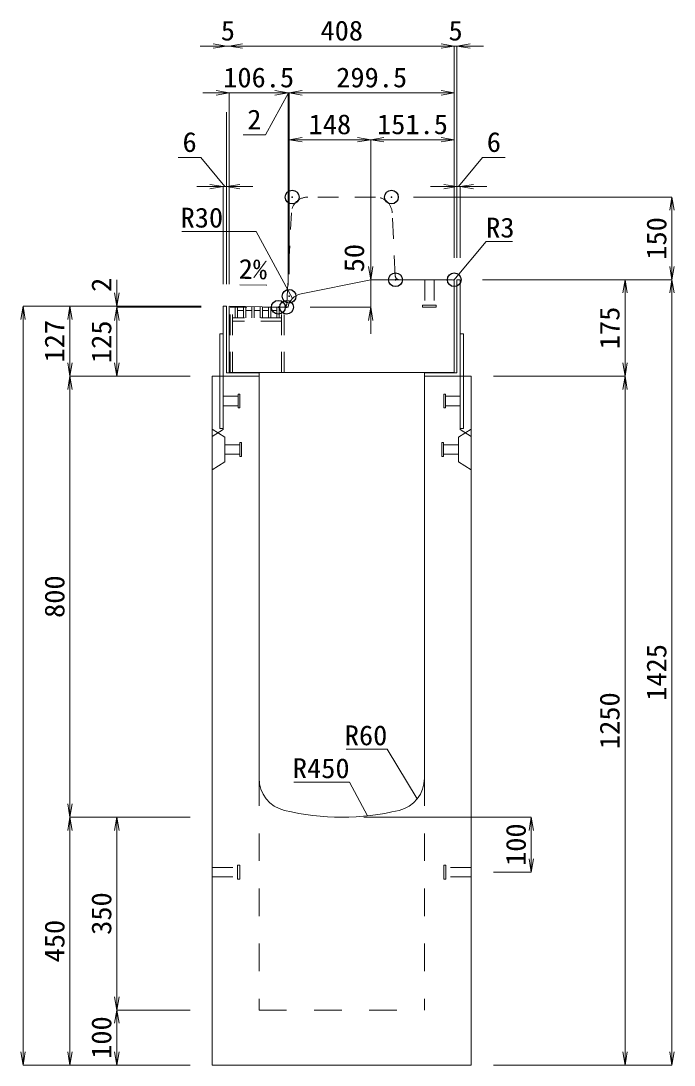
# Model space of a CAD drawing. Units: millimetres at full size. Extents: x -1809 to 57027, y -20349 to 17321.
# Drawn here: x 19818 to 21003, y -8896 to -7001 of the extents above; entities that cross this region are included whole.
import ezdxf
from ezdxf.enums import TextEntityAlignment as Align

# ---------------------------------------------------------------- set-up
doc = ezdxf.new("R2010")
doc.units = ezdxf.units.MM
doc.header["$LTSCALE"] = 50
doc.header["$PDMODE"] = 32
doc.header["$PDSIZE"] = 25
doc.linetypes.add('USER1', pattern=[2, 1, -1])
doc.linetypes.add('USER2', pattern=[1.35, 0.75, -0.6])
for name, color, linetype, lineweight in [('インサート', 3, 'USER2', 9), ('グレーチング', 7, 'USER2', 5), ('受枠', 3, 'Continuous', 5), ('寸法線', 7, 'Continuous', 13), ('引出線', 4, 'Continuous', 13), ('本体', 2, 'Continuous', 13)]:
    doc.layers.add(name, color=color, linetype=linetype, lineweight=lineweight)
doc.layers.add('作業エリア', color=11, linetype='Continuous')
doc.styles.add('ＭＳ 明朝', font='')
doc.styles.get('ＭＳ 明朝').set_extended_font_data('MS Mincho')

# ---------------------------------------------------------------- blocks, each defined once
blk = doc.blocks.new('open_arrow')
at = {"color": 0, "linetype": 'Continuous', "lineweight": -2}
blk.add_lwpolyline([(7.5, 1.25), (0, 0), (7.5, -1.25)], dxfattribs=at)

msp = doc.modelspace()

# ---------------------------------------------------------------- linework, layer by layer
at = {"layer": 'インサート'}
for p, q in [((20550.5, -7471.05), (20550.5, -7517.05)), ((20550.5, -7471.05), (20567.5, -7471.05)), ((20567.5, -7471.05), (20567.5, -7517.05)), ((20546.5, -7521.05), (20546.5, -7517.05)), ((20546.5, -7517.05), (20571.5, -7517.05)), ((20546.5, -7521.05), (20571.5, -7521.05)), ((20571.5, -7517.05), (20571.5, -7521.05)), ((20185, -7682.55), (20212, -7682.55)), ((20185, -7682.55), (20185, -7699.55)), ((20215, -7678.55), (20212, -7678.55)), ((20212, -7678.55), (20212, -7703.55)), ((20215, -7703.55), (20215, -7678.55)), ((20585, -7678.55), (20588, -7678.55)), ((20585, -7703.55), (20585, -7678.55)), ((20588, -7678.55), (20588, -7703.55)), ((20615, -7682.55), (20588, -7682.55)), ((20615, -7682.55), (20615, -7699.55)), ((20185, -7699.55), (20212, -7699.55)), ((20212, -7703.55), (20215, -7703.55)), ((20588, -7703.55), (20585, -7703.55)), ((20615, -7699.55), (20588, -7699.55)), ((20218.2, -7766.55), (20215.2, -7766.55)), ((20215.2, -7766.55), (20215.2, -7791.55)), ((20218.2, -7791.55), (20218.2, -7766.55)), ((20581.8, -7766.55), (20584.8, -7766.55)), ((20581.8, -7791.55), (20581.8, -7766.55)), ((20584.8, -7766.55), (20584.8, -7791.55)), ((20188.2, -7770.55), (20215.2, -7770.55)), ((20188.2, -7770.55), (20188.2, -7787.55)), ((20611.8, -7770.55), (20584.8, -7770.55)), ((20611.8, -7770.55), (20611.8, -7787.55)), ((20188.2, -7787.55), (20215.2, -7787.55)), ((20215.2, -7791.55), (20218.2, -7791.55)), ((20584.8, -7791.55), (20581.8, -7791.55)), ((20611.8, -7787.55), (20584.8, -7787.55)), ((20165, -8537.55), (20211, -8537.55)), ((20165, -8554.55), (20165, -8537.55)), ((20211, -8558.55), (20211, -8533.55)), ((20211, -8533.55), (20215, -8533.55)), ((20215, -8558.55), (20215, -8533.55)), ((20585, -8533.55), (20589, -8533.55)), ((20585, -8533.55), (20585, -8558.55)), ((20589, -8533.55), (20589, -8558.55)), ((20635, -8537.55), (20589, -8537.55)), ((20635, -8537.55), (20635, -8554.55)), ((20165, -8554.55), (20211, -8554.55)), ((20215, -8558.55), (20211, -8558.55)), ((20589, -8558.55), (20585, -8558.55)), ((20635, -8554.55), (20589, -8554.55))]:
    msp.add_line(p, q, dxfattribs=at)
at = {"layer": 'グレーチング'}
for p, q in [((20197.5, -7639.05), (20197.5, -7521.05)), ((20295.5, -7521.05), (20197.5, -7521.05)), ((20202, -7639.05), (20202, -7521.05)), ((20206.5, -7540.05), (20206.5, -7521.05)), ((20211, -7540.05), (20211, -7521.05)), ((20221.6, -7540.05), (20221.6, -7521.05)), ((20226.1, -7540.05), (20226.1, -7521.05)), ((20236.7, -7540.05), (20236.7, -7521.05)), ((20241.2, -7540.05), (20241.2, -7521.05)), ((20251.8, -7540.05), (20251.8, -7521.05)), ((20256.3, -7540.05), (20256.3, -7521.05)), ((20266.9, -7540.05), (20266.9, -7521.05)), ((20271.4, -7540.05), (20271.4, -7521.05)), ((20282, -7540.05), (20282, -7521.05)), ((20286.5, -7540.05), (20286.5, -7521.05)), ((20291, -7639.05), (20291, -7521.05)), ((20295.5, -7639.05), (20295.5, -7521.05)), ((20291, -7540.05), (20202, -7540.05)), ((20221.6, -7527.05), (20211, -7527.05)), ((20236.7, -7527.05), (20226.1, -7527.05)), ((20251.8, -7527.05), (20241.2, -7527.05)), ((20266.9, -7527.05), (20256.3, -7527.05)), ((20282, -7527.05), (20271.4, -7527.05)), ((20291, -7546.05), (20202, -7546.05))]:
    msp.add_line(p, q, dxfattribs=at)
at = {"layer": '作業エリア'}
for p in [(20310, -7321.05), (20490, -7321.05), (20497.5, -7471.05), (20604, -7471.05), (20304.5, -7501.05), (20285, -7521.05), (20300, -7521.05)]:
    msp.add_point(p, dxfattribs=at)
at = {"layer": '受枠'}
for p, q in [((20609, -7471.05), (20609, -7640.05)), ((20615, -7471.05), (20609, -7471.05)), ((20615, -7471.05), (20615, -7741.05)), ((20185, -7519.05), (20185, -7741.05)), ((20185, -7519.05), (20191, -7519.05)), ((20191, -7519.05), (20191, -7640.05)), ((20179, -7569.05), (20179, -7741.05)), ((20179, -7569.05), (20185, -7569.05)), ((20621, -7569.05), (20615, -7569.05)), ((20621, -7569.05), (20621, -7741.05)), ((20185, -7646.05), (20250, -7646.05)), ((20191, -7640.05), (20250, -7640.05)), ((20250, -7640.05), (20250, -7646.05)), ((20550, -7640.05), (20550, -7646.05)), ((20609, -7640.05), (20550, -7640.05)), ((20615, -7646.05), (20550, -7646.05)), ((20179, -7741.05), (20185, -7741.05)), ((20621, -7741.05), (20615, -7741.05))]:
    msp.add_line(p, q, dxfattribs=at)
at = {"layer": '寸法線'}
for p, q in [((20244, -7046.93), (20143, -7046.93)), ((20604, -7046.93), (20196, -7046.93)), ((20556, -7046.93), (20657, -7046.93)), ((20604, -7431.03), (20604, -7046.93)), ((20604, -7431.03), (20604, -7046.93)), ((20609, -7431.03), (20609, -7046.93)), ((20302.57, -7131.93), (20148, -7131.93)), ((20196, -7479.25), (20196, -7131.93)), ((20352.5, -7131.93), (20254.57, -7131.93)), ((20303.53, -7131.93), (20261.69, -7208.3)), ((20302.57, -7481.03), (20302.57, -7131.93)), ((20604, -7131.93), (20304.5, -7131.93)), ((20304.5, -7461.03), (20304.5, -7131.93)), ((20604, -7431.03), (20604, -7131.93)), ((20191, -7479.03), (20191, -7166.91)), ((20196, -7479.25), (20196, -7176.93)), ((20196, -7479.25), (20196, -7176.93)), ((20302.57, -7481.03), (20302.57, -7178.69)), ((20304.5, -7461.03), (20304.5, -7176.93)), ((20261.69, -7208.3), (20221.28, -7208.3)), ((20304.5, -7216.93), (20452.5, -7216.93)), ((20304.5, -7461.03), (20304.5, -7216.93)), ((20452.5, -7431.03), (20452.5, -7216.93)), ((20452.5, -7216.93), (20604, -7216.93)), ((20452.5, -7431.03), (20452.5, -7216.93)), ((20604, -7431.03), (20604, -7216.93)), ((20144.67, -7249.13), (20103.44, -7249.13)), ((20188, -7301.93), (20144.67, -7249.13)), ((20612, -7301.93), (20655.33, -7249.13)), ((20655.33, -7249.13), (20696.56, -7249.13)), ((20239, -7301.93), (20137, -7301.93)), ((20185, -7479.03), (20185, -7301.93)), ((20191, -7479.03), (20191, -7301.93)), ((20561, -7301.93), (20663, -7301.93)), ((20609, -7431.03), (20609, -7301.93)), ((20615, -7431.03), (20615, -7301.93)), ((20530.02, -7321.05), (20998.78, -7321.05)), ((20998.78, -7321.05), (20998.78, -7471.05)), ((20452.5, -7423.05), (20452.5, -7569.05)), ((19992.06, -7471.05), (19992.06, -7569.05)), ((20655.02, -7471.05), (20913.78, -7471.05)), ((20655.02, -7471.05), (20998.78, -7471.05)), ((20655.02, -7471.05), (20998.78, -7471.05)), ((20913.78, -7471.05), (20913.78, -7646.05)), ((20998.78, -7471.05), (20998.78, -8896.05)), ((19822.06, -8896.05), (19822.06, -7519.05)), ((20144.98, -7519.05), (19822.06, -7519.05)), ((19907.06, -7519.05), (19907.06, -7646.05)), ((20144.98, -7519.05), (19907.06, -7519.05)), ((20144.98, -7519.05), (19992.06, -7519.05)), ((20144.98, -7521.05), (19992.06, -7521.05)), ((19992.06, -7521.05), (19992.06, -7646.05)), ((20144.98, -7521.05), (19992.06, -7521.05)), ((20342.59, -7521.05), (20452.5, -7521.05)), ((20124.98, -7646.05), (19907.06, -7646.05)), ((19907.06, -7646.05), (19907.06, -8446.05)), ((20124.98, -7646.05), (19907.06, -7646.05)), ((20124.98, -7646.05), (19992.06, -7646.05)), ((20675.02, -7646.05), (20913.78, -7646.05)), ((20675.02, -7646.05), (20913.78, -7646.05)), ((20913.78, -7646.05), (20913.78, -8896.05)), ((20124.98, -8446.05), (19907.06, -8446.05)), ((19907.06, -8896.05), (19907.06, -8446.05)), ((20124.98, -8446.05), (19907.06, -8446.05)), ((19992.06, -8446.05), (19992.06, -8796.05)), ((20124.98, -8446.05), (19992.06, -8446.05)), ((20440.02, -8446.05), (20743.78, -8446.05)), ((20743.78, -8446.05), (20743.78, -8546.05)), ((20675.02, -8546.05), (20743.78, -8546.05)), ((20124.98, -8796.05), (19992.06, -8796.05)), ((19992.06, -8796.05), (19992.06, -8896.05)), ((20124.98, -8796.05), (19992.06, -8796.05)), ((20124.98, -8896.05), (19822.06, -8896.05)), ((20124.98, -8896.05), (19907.06, -8896.05)), ((20124.98, -8896.05), (19992.06, -8896.05)), ((20675.02, -8896.05), (20913.78, -8896.05)), ((20675.02, -8896.05), (20998.78, -8896.05))]:
    msp.add_line(p, q, dxfattribs=at)
at = {"layer": '引出線'}
for points in [[(20310.6, -7505.19), (20244.87, -7383.51), (20184.87, -7383.51), (20110.2, -7383.51)], [(20603.12, -7471.93), (20661.85, -7401.57), (20709.57, -7401.57)], [(20264, -7481.04), (20215.26, -7480.06), (20264, -7481.04)], [(20537.07, -8412.74), (20482.66, -8322.84), (20407.98, -8322.84)], [(20446.44, -8443.65), (20414.22, -8382.51), (20313.21, -8382.51)]]:
    msp.add_lwpolyline(points, dxfattribs=at)
at = {"layer": '本体', "linetype": 'USER2', "lineweight": 9}
for p, q in [((20461.46, -7321.05), (20338.54, -7321.05)), ((20300.33, -7514.4), (20308.57, -7349.56)), ((20497.17, -7464.4), (20491.43, -7349.56)), ((20185, -7743.05), (20185, -7646.05)), ((20615, -7743.05), (20615, -7646.05)), ((20165, -7755.55), (20185, -7743.05)), ((20635, -7755.55), (20615, -7743.05))]:
    msp.add_line(p, q, dxfattribs=at)
at = {"layer": '本体'}
for p, q in [((20452.5, -7471.05), (20326.19, -7496.66)), ((20601, -7471.05), (20452.5, -7471.05)), ((20604, -7474.05), (20604, -7639.05)), ((20196, -7639.05), (20196, -7519.27)), ((20196, -7519.27), (20285, -7521.05)), ((20285, -7521.05), (20302.57, -7521.05)), ((20165, -7646.05), (20165, -8896.05)), ((20165, -7646.05), (20250, -7646.05)), ((20604, -7639.05), (20196, -7639.05)), ((20250, -7646.05), (20250, -8375.53)), ((20550, -7646.05), (20550, -8375.53)), ((20550, -7646.05), (20635, -7646.05)), ((20635, -7646.05), (20635, -8896.05)), ((20165, -8896.05), (20635, -8896.05))]:
    msp.add_line(p, q, dxfattribs=at)
at = {"layer": '本体', "lineweight": 9}
for p, q in [((20165, -7742.05), (20188.2, -7756.55)), ((20634.58, -7742.31), (20611.8, -7756.55)), ((20188.2, -7756.55), (20188.2, -7801.55)), ((20611.8, -7756.55), (20611.8, -7801.55)), ((20188.2, -7801.55), (20165, -7816.05)), ((20611.8, -7801.55), (20635, -7816.05))]:
    msp.add_line(p, q, dxfattribs=at)
at = {"layer": '本体', "linetype": 'USER1', "lineweight": 15}
for p, q in [((20250, -8375.53), (20250, -8796.05)), ((20550, -8375.53), (20550, -8796.05)), ((20250, -8796.05), (20550, -8796.05))]:
    msp.add_line(p, q, dxfattribs=at)
at = {"layer": '本体', "linetype": 'USER2', "lineweight": 9}
for centre, radius, start, end in [((20338.54, -7351.05), 30, 90, 177.13759), ((20461.46, -7351.05), 30, 2.86241, 90), ((20504.16, -7464.05), 7, 182.86241, 270), ((20293.34, -7514.05), 7, 270, 357.13759)]:
    msp.add_arc(centre, radius, start, end, dxfattribs=at)
at = {"layer": '本体'}
for centre, radius, start, end in [((20601, -7474.05), 3, 0, 90), ((20332.15, -7526.06), 30, 101.45875, 170.39512), ((20310, -8375.53), 60, 180, 256.65764), ((20490, -8375.53), 60, 283.34236, 0), ((20400, -7996.05), 450, 256.65764, 283.34236)]:
    msp.add_arc(centre, radius, start, end, dxfattribs=at)

# ---------------------------------------------------------------- block references
at = {"layer": '寸法線', "xscale": 3.2, "yscale": 3.2}
for p, rotation in [((20191, -7046.93), 180), ((20604, -7046.93), 180), ((20604, -7046.93), 180), ((20196, -7131.93), 180), ((20302.57, -7131.93), 180), ((20302.57, -7131.93), 180), ((20604, -7131.93), 180), ((20452.5, -7216.93), 180), ((20604, -7216.93), 180), ((20185, -7301.93), 180), ((20609, -7301.93), 180), ((20998.78, -7321.05), 270), ((20452.5, -7471.05), 90), ((20998.78, -7471.05), 90), ((20913.78, -7471.05), 270), ((20998.78, -7471.05), 270), ((19992.06, -7519.05), 90), ((19822.06, -7519.05), 270), ((19907.06, -7519.05), 270), ((19992.06, -7521.05), 270), ((19992.06, -7521.05), 270), ((20452.5, -7521.05), 270), ((19907.06, -7646.05), 90), ((19992.06, -7646.05), 90), ((20913.78, -7646.05), 90), ((19907.06, -7646.05), 270), ((20913.78, -7646.05), 270), ((19907.06, -8446.05), 90), ((19907.06, -8446.05), 270), ((19992.06, -8446.05), 270), ((20743.78, -8446.05), 270), ((20743.78, -8546.05), 90), ((19992.06, -8796.05), 90), ((19992.06, -8796.05), 270), ((19822.06, -8896.05), 90), ((19907.06, -8896.05), 90), ((19992.06, -8896.05), 90), ((20913.78, -8896.05), 90), ((20998.78, -8896.05), 90)]:
    msp.add_blockref('open_arrow', p, dxfattribs=dict(at, rotation=rotation))
for p in [(20196, -7046.93), (20196, -7046.93), (20609, -7046.93), (20304.5, -7131.93), (20304.5, -7131.93), (20304.5, -7216.93), (20452.5, -7216.93), (20191, -7301.93), (20615, -7301.93)]:
    msp.add_blockref('open_arrow', p, dxfattribs=at)
at = {"layer": '引出線', "xscale": 0.0533, "yscale": 0.0533}
for p, rotation in [((20264, -7481.04), 178.9), ((20603.12, -7471.93), 50.2), ((20310.6, -7505.19), 118.4), ((20537.07, -8412.74), 121.2), ((20446.44, -8443.65), 117.8)]:
    msp.add_blockref('open_arrow', p, dxfattribs=dict(at, rotation=rotation))

# ---------------------------------------------------------------- texts
at = {"layer": '寸法線', "style": 'ＭＳ 明朝', "width": 1.05}
for s, p in [('5', (20193.5, -7018.91)), ('408', (20400, -7018.91)), ('5', (20606.5, -7018.91)), ('106.5', (20249.28, -7103.91)), ('299.5', (20454.25, -7103.91)), ('2', (20241.48, -7180.28)), ('148', (20378.5, -7188.91)), ('151.5', (20528.25, -7188.91)), ('6', (20124.05, -7221.11)), ('6', (20675.95, -7221.11))]:
    msp.add_text(s, height=36.03, dxfattribs=at).set_placement(p, align=Align.MIDDLE_CENTER)
for s, p in [('150', (20970.76, -7396.05)), ('50', (20422.5, -7431.79)), ('2', (19964.06, -7480.2)), ('175', (20885.76, -7558.55)), ('127', (19879.04, -7582.55)), ('125', (19964.04, -7583.55)), ('800', (19879.04, -8046.05)), ('1425', (20970.76, -8183.55)), ('1250', (20885.76, -8271.05)), ('100', (20715.76, -8496.05)), ('350', (19964.04, -8621.05)), ('450', (19879.04, -8671.05)), ('100', (19964.04, -8846.05))]:
    msp.add_text(s, height=36.03, rotation=90, dxfattribs=at).set_placement(p, align=Align.MIDDLE_CENTER)
at = {"layer": '引出線', "style": 'ＭＳ 明朝', "width": 1.05}
for s, p in [('R30', (20184.87, -7340.31)), ('R60', (20482.66, -8279.64)), ('R450', (20414.22, -8339.31))]:
    msp.add_text(s, height=36.03, dxfattribs=at).set_placement(p, align=Align.TOP_RIGHT)
msp.add_text('R3', height=36.03, dxfattribs=at).set_placement((20661.85, -7358.37), align=Align.TOP_LEFT)
msp.add_text('2%', height=36.03, rotation=358.854, dxfattribs=at).set_placement((20264.94, -7434.14), align=Align.TOP_RIGHT)

doc.saveas('drawing.dxf')
